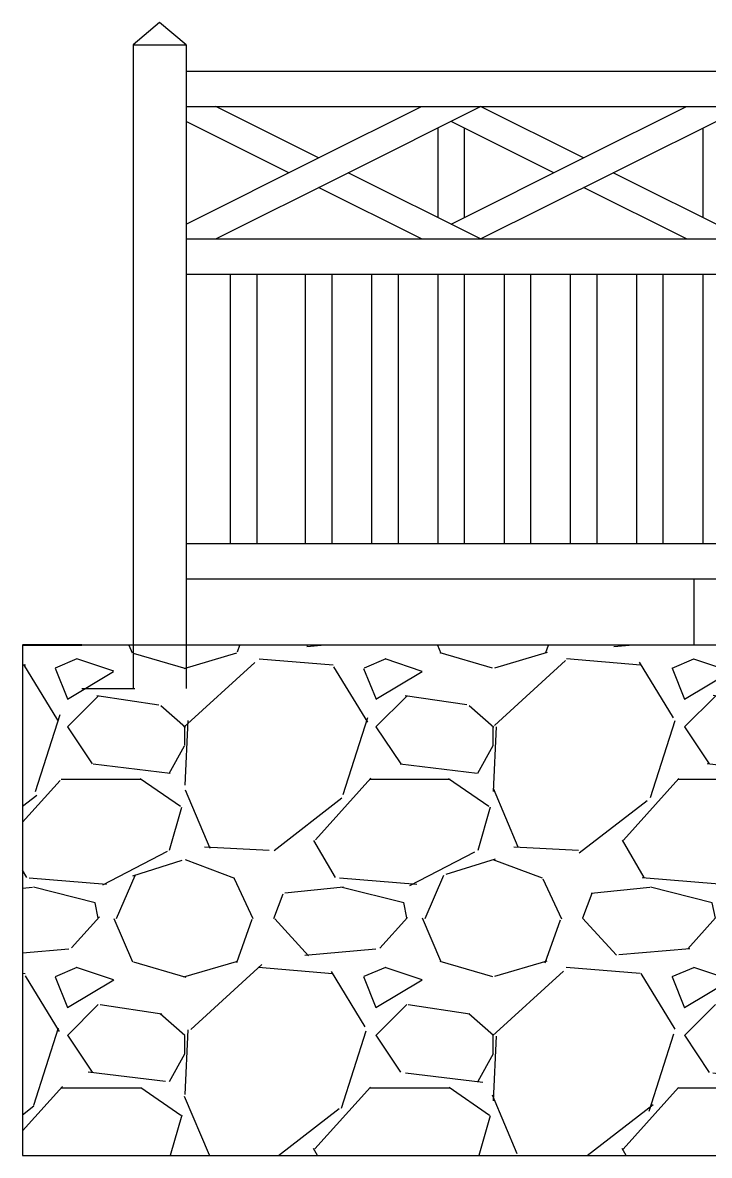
# Model space of a CAD drawing. Header units: millimetres. Extents: x 1251.1 to 1334.1, y 1577.6 to 1641.3.
# Drawn here: x 1266.543 to 1269.37, y 1595.422 to 1600.085 of the extents above; entities that cross this region are included whole.
import ezdxf

# ---------------------------------------------------------------- set-up
doc = ezdxf.new("R2010")
doc.units = ezdxf.units.MM
doc.layers.add('MURATURA', color=140, linetype='Continuous')
doc.layers.add('STACCIONATA', color=35, linetype='Continuous')
doc.layers.add('MURATURA sezioni - section wall', color=7, linetype='Continuous', lineweight=40)

msp = doc.modelspace()

# ---------------------------------------------------------------- hatches: boundary and pattern name
at = {"layer": 'MURATURA', "linetype": 'ByBlock'}
h = msp.add_hatch(dxfattribs=at)
h.set_pattern_fill('GRAVEL', color=8, scale=0.05)
h.set_pattern_definition([(228.0127875, (-3.153883735118484, 1.27), (-10.1600000007979, -11.42999999929089), [0.17086072, -16.9152418197825]), (184.969741, (-3.268183735118484, 1.143), (15.23999999397025, 1.270000072348962), [0.2932023599999999, -29.02702444676199]), (132.5104471, (-3.560283735118484, 1.1176), (12.70000000536375, -13.96999999512298), [0.20674076, -20.46736139705]), (267.273689, (-4.055583735118485, 0.8001), (1.270000002659863, 25.39999999986657), [0.2670022599999999, -26.433218712869]), (292.83365418, (-4.068283735118484, 0.5334), (-6.350000000531704, 15.23999999977773), [0.2618168499999999, -25.91990387267199]), (357.2736889999999, (-3.966683735118484, 0.2921), (-25.39999999986657, 1.270000002659864), [0.2670022599999999, -26.433218712869]), (37.69424047, (-3.699983735118484, 0.2794), (-16.50999999926795, -12.70000000095021), [0.35309683, -34.9565576571235]), (72.25532837, (-3.420583735118484, 0.4953000000000001), (8.890000002389646, 27.93999999923943), [0.33335976, -33.0026283009525]), (121.42956562, (-3.318983735118485, 0.8128000000000001), (-10.16000000144156, 16.50999999911301), [0.2679065, -26.52277284935601]), (175.2363583, (-3.458683735118484, 1.0414), (13.96999999979976, -1.270000002194628), [0.3058566399999999, -14.986968475]), (222.3974378, (-3.763483735118484, 1.0668), (-15.23999999951233, -13.970000000532), [0.3955389599999999, -39.15838625608849]), (138.81407483, (-2.798283735118484, 0.7874), (-8.889999999466754, 7.620000000619591), [0.13500227, -13.365282912172]), (171.4692344, (-2.899883735118484, 0.8763000000000001), (16.51000000044483, -2.539999997118671), [0.25684099, -25.42731949852]), (225, (-3.153883735118484, 0.9144000000000001), (-2.664535259100376e-16, -1.27000000000012), [0.17960467, -1.616446554214]), (203.19859051, (-3.242783735118485, 1.0668), (6.350000000173045, 2.539999999554667), [0.09672065999999997, -9.575311184446996]), (291.80140949, (-3.331683735118484, 1.0287), (-1.270000000265748, 3.809999999911436), [0.13678281, -6.702376495]), (30.96375653, (-3.280883735118485, 0.9017000000000002), (3.810000000093192, 2.539999999860563), [0.2221598299999999, -7.183149076454999]), (161.56505118, (-3.090383735118484, 1.016), (2.540000000066291, -1.269999999866877), [0.16064357, -3.855449058414]), (16.389540334, (-4.068283735118484, 1.0287), (12.70000000000007, 3.810000000000122), [0.225044, -22.2794133362695]), (70.34617594, (-3.852383735118484, 1.0922), (-5.080000000464658, -13.9699999998352), [0.18879947, -18.6911078391]), (293.19859051, (-3.090383735118484, 1.27), (-2.539999999556631, 6.350000000177643), [0.19344005, -9.478591794446995]), (343.6104596700001, (-3.014183735118484, 1.0922), (-12.70000000026614, 3.809999999111429), [0.225044, -22.27941333626999]), (339.44395478, (-4.068283735118484, 0.2413), (-6.349999999999931, 2.540000000000105), [0.2170176, -10.633867156553]), (294.7751406, (-3.865083735118485, 0.1651), (-6.350000007558465, 13.96999999656363), [0.18183606, -18.00179669036]), (66.80140949, (-3.077683735118484, 0), (2.539999999601149, 6.350000000159651), [0.19344005, -9.478591794446999]), (17.35402464, (-3.001483735118485, 0.1778), (-16.50999999967151, -5.080000001066232), [0.2128913700000001, -21.0761879901]), (69.44395478, (-3.699983735118484, 0), (-2.54000000004423, -6.349999999982316), [0.1085088, -10.742375956553]), (101.309932474, (-3.153883735118484, 0), (-1.2700000000002, 5.080000000000185), [0.0647573, -6.410997482263001]), (165.963756532, (-3.166583735118484, 0.0635), (3.809999999999757, -1.269999999999933), [0.26181685, -4.9745272945345]), (186.00900596, (-3.420583735118484, 0.127), (12.69999999993269, 1.270000000664677), [0.2426334999999999, -24.0206824316685]), (303.69006753, (-3.280883735118485, 0.7874), (-1.270000000176484, 2.539999999911851), [0.18316194, -4.39588817984]), (353.15722659, (-3.179283735118484, 0.635), (21.59000000013284, -2.539999998869697), [0.31977838, -31.6580045325155]), (60.9453959, (-2.861783735118484, 0.5969), (-5.080000000139844, -8.889999999920127), [0.1307541199999999, -12.944696159055]), (90, (-2.798283735118484, 0.7112), (-1.27, 1.27), [0.0762, -1.1938]), (120.25643716, (-3.445983735118484, 0.1651), (5.079999999378582, -8.890000000354899), [0.17643348, -17.4669703866]), (48.01278749999999, (-3.534883735118485, 0.3175), (10.16000000083767, 11.4299999992551), [0.34172144, -16.7443810997825]), (0, (-3.306283735118484, 0.5715), (1.27, 1.27), [0.3302, -0.9398]), (325.3048465, (-2.976083735118484, 0.5715), (12.70000000481077, -8.889999993127288), [0.20080478, -19.87965836207]), (254.0546040999999, (-2.810983735118485, 0.4572000000000001), (-1.269999999911279, -5.080000000022373), [0.18491454, -9.060825019386]), (207.64597536, (-2.861783735118484, 0.2794), (-24.13000000088667, -12.69999999831538), [0.3010725499999999, -29.80623221146899]), (175.42607874, (-3.128483735118484, 0.1397), (-16.50999999999942, 1.269999999999739), [0.31851473, -31.53292322812])])
h.paths.add_polyline_path([(1271.459637525697, 1595.421841434006), (1271.459637525697, 1595.721841434006), (1271.759637525697, 1596.020080707713), (1271.759637525697, 1597.221841434006), (1271.759637525697, 1597.521841434006), (1266.543037525697, 1597.521841434006), (1266.543037525697, 1595.421841434006)])

# ---------------------------------------------------------------- linework, layer by layer
for p, q in [((1271.759637525697, 1597.521841434006), (1266.543037525697, 1597.521841434006)), ((1271.759637525697, 1597.521841434006), (1266.543037525697, 1597.521841434006)), ((1266.543037525697, 1597.521841434006), (1266.543037525697, 1595.421841434006)), ((1266.543037525697, 1595.421841434006), (1271.459637525697, 1595.421841434006))]:
    msp.add_line(p, q, dxfattribs=at)
at = {"layer": 'MURATURA sezioni - section wall'}
msp.add_line((1266.786266222619, 1597.521841434006), (1266.543037525697, 1597.521841434006), dxfattribs=at)
at = {"layer": 'STACCIONATA'}
for p, q in [((1267.106807100754, 1600.084533191494), (1266.997756387669, 1599.993657597257)), ((1267.215857813839, 1599.993657597257), (1267.106807100754, 1600.084533191494)), ((1266.997756387669, 1599.993657597257), (1267.215857813839, 1599.993657597257)), ((1266.997756387669, 1599.993657597257), (1266.997756387669, 1597.344129160831)), ((1267.215857813839, 1599.993657597257), (1267.215857813839, 1597.344129160831)), ((1267.215857813839, 1599.884606884172), (1271.541536099527, 1599.884606884172)), ((1267.215857813839, 1599.739205933393), (1271.541536099527, 1599.739205933393)), ((1267.761111379262, 1599.527540352545), (1267.337780217564, 1599.739205933393)), ((1267.761111379262, 1599.527540352545), (1268.184442540958, 1599.739205933393)), ((1267.883033782987, 1599.466579150682), (1268.428287348411, 1599.739205933393)), ((1268.851618510107, 1599.527540352545), (1268.428287348411, 1599.739205933393)), ((1268.851618510107, 1599.527540352545), (1269.274949671804, 1599.739205933393)), ((1268.973540913833, 1599.466579150682), (1269.518794479256, 1599.739205933393)), ((1267.639188975536, 1599.466579150682), (1267.215857813839, 1599.67824473153)), ((1268.729696106381, 1599.466579150682), (1268.306364944684, 1599.67824473153)), ((1268.251839588142, 1599.650982053259), (1268.251839588142, 1599.282176248104)), ((1268.360890301227, 1599.650982053259), (1268.360890301227, 1599.282176248104)), ((1269.342346718988, 1599.650982053259), (1269.342346718988, 1599.282176248104)), ((1267.215857813839, 1599.254913569833), (1267.761111379262, 1599.527540352545)), ((1268.306364944684, 1599.254913569833), (1268.851618510107, 1599.527540352545)), ((1267.337780217564, 1599.19395236797), (1267.883033782987, 1599.466579150682)), ((1268.428287348411, 1599.19395236797), (1267.883033782987, 1599.466579150682)), ((1268.428287348411, 1599.19395236797), (1268.973540913834, 1599.466579150682)), ((1269.518794479256, 1599.19395236797), (1268.973540913833, 1599.466579150682)), ((1268.184442540958, 1599.19395236797), (1267.761111379262, 1599.405617948818)), ((1269.274949671804, 1599.19395236797), (1268.851618510107, 1599.405617948818)), ((1267.215857813839, 1599.19395236797), (1271.541536099527, 1599.19395236797)), ((1267.215857813839, 1599.04855141719), (1271.541536099527, 1599.04855141719)), ((1267.397609002313, 1599.04855141719), (1267.397609002313, 1597.939869167497)), ((1267.506659715397, 1599.04855141719), (1267.506659715397, 1597.939869167497)), ((1267.706586022719, 1599.04855141719), (1267.706586022719, 1597.939869167497)), ((1267.815636735804, 1599.04855141719), (1267.815636735804, 1597.939869167497)), ((1267.979212805431, 1599.04855141719), (1267.979212805431, 1597.939869167497)), ((1268.088263518515, 1599.04855141719), (1268.088263518515, 1597.939869167497)), ((1268.251839588142, 1599.04855141719), (1268.251839588142, 1597.939869167497)), ((1268.360890301227, 1599.04855141719), (1268.360890301227, 1597.939869167497)), ((1268.524466370854, 1599.04855141719), (1268.524466370854, 1597.939869167497)), ((1268.633517083938, 1599.04855141719), (1268.633517083938, 1597.939869167497)), ((1268.797093153565, 1599.04855141719), (1268.797093153565, 1597.939869167497)), ((1268.90614386665, 1599.04855141719), (1268.90614386665, 1597.939869167497)), ((1269.069719936277, 1599.04855141719), (1269.069719936277, 1597.939869167497)), ((1269.178770649361, 1599.04855141719), (1269.178770649361, 1597.939869167497)), ((1269.342346718988, 1599.04855141719), (1269.342346718988, 1597.939869167497)), ((1267.215857813839, 1597.939869167497), (1271.541536099527, 1597.939869167497)), ((1267.215857813839, 1597.794468216717), (1271.541536099527, 1597.794468216717)), ((1269.305996481293, 1597.794468216717), (1269.305996481293, 1597.521841434006)), ((1266.786266222619, 1597.344129160831), (1267.004367648789, 1597.344129160831))]:
    msp.add_line(p, q, dxfattribs=at)

doc.saveas('drawing.dxf')
